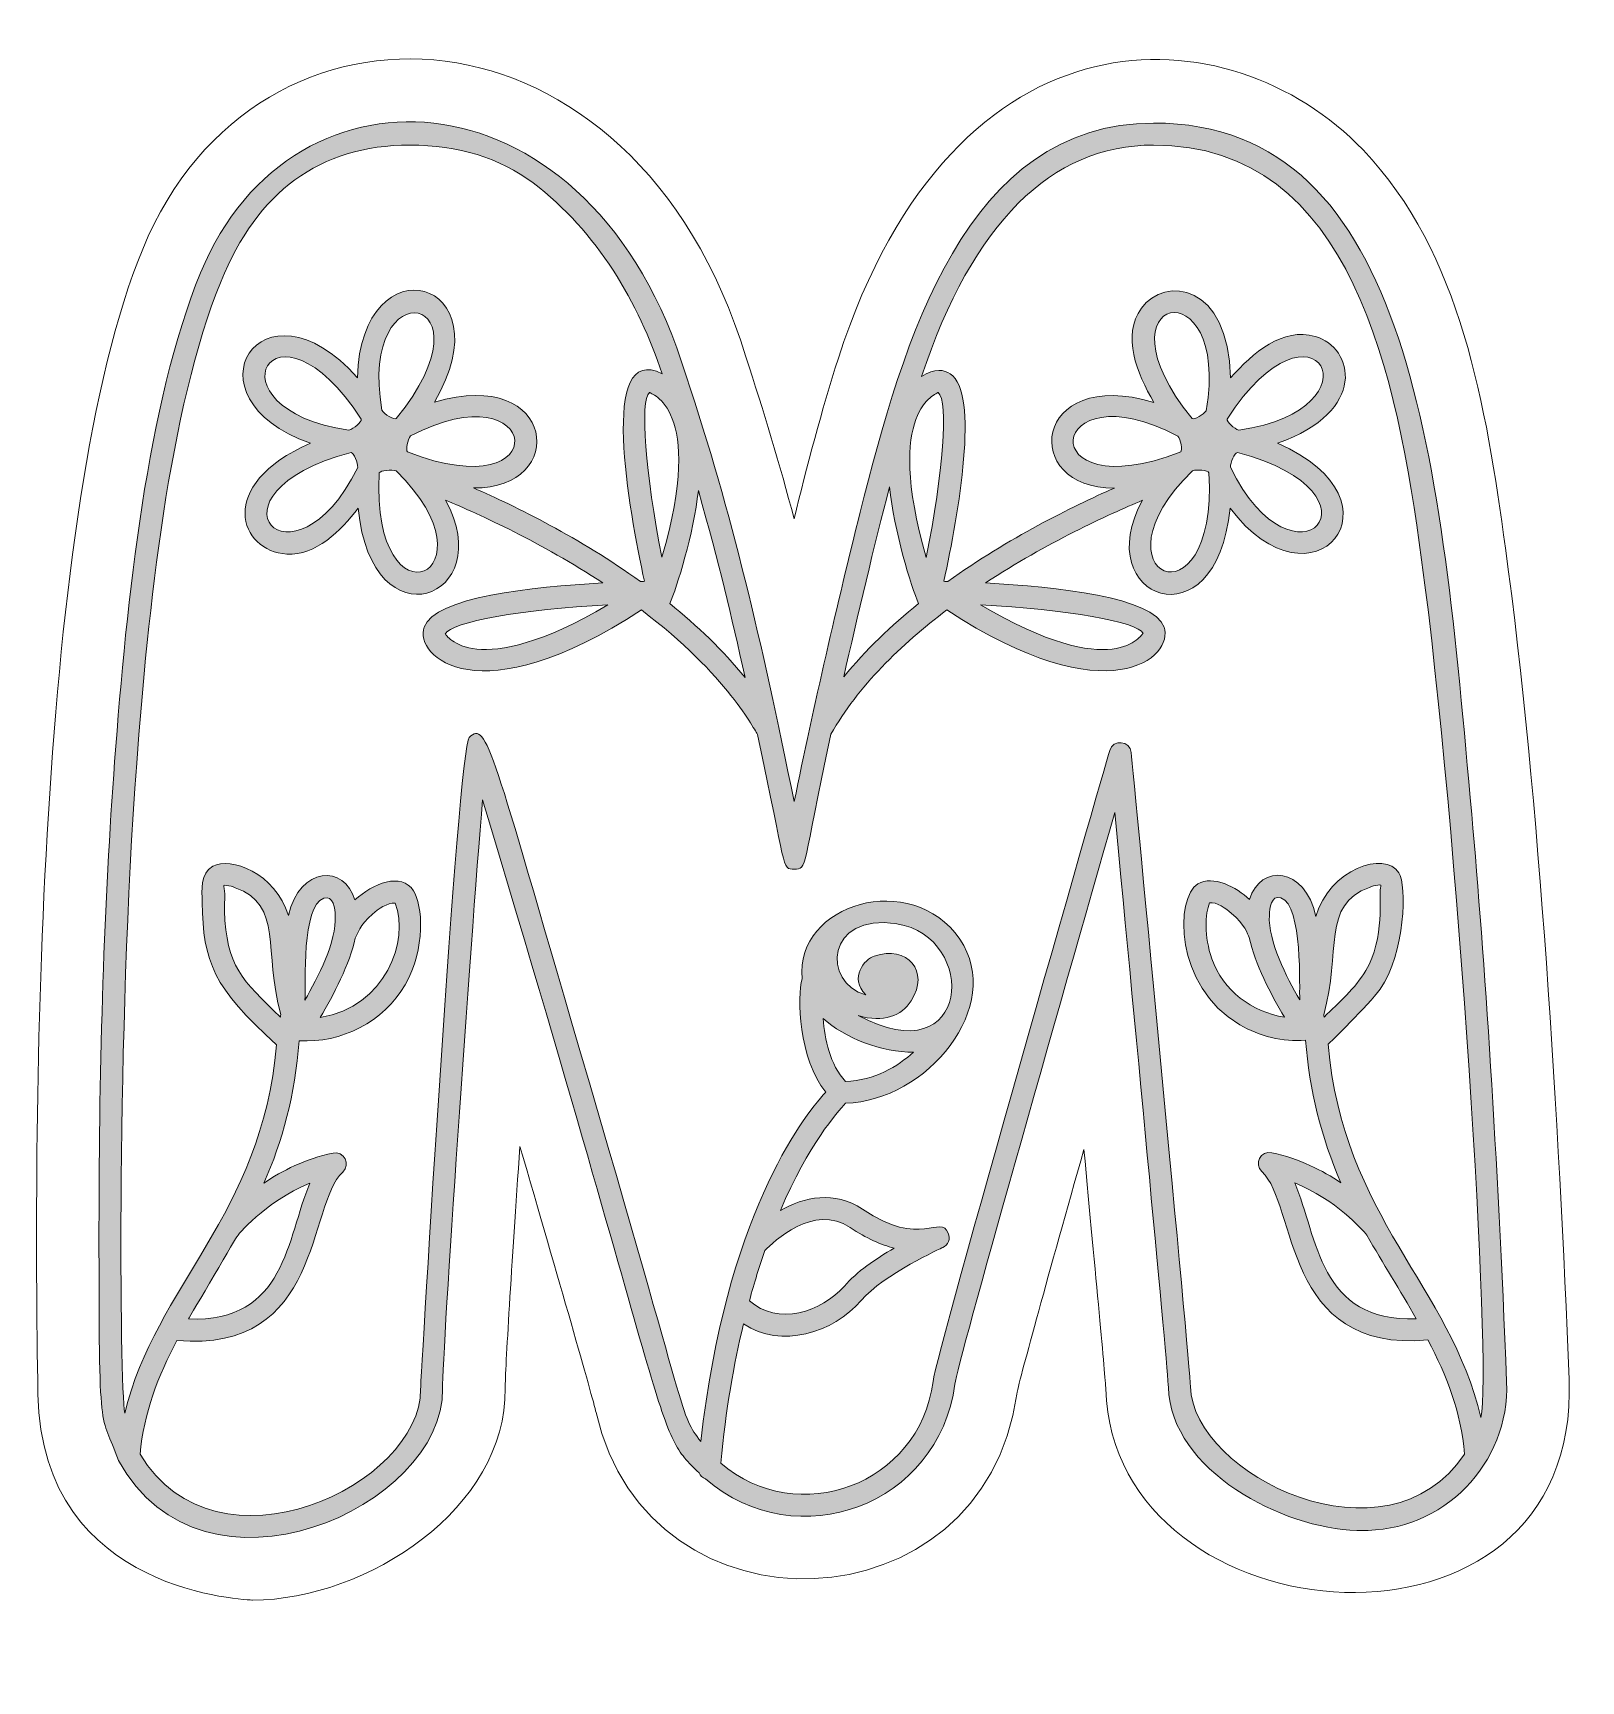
# Model space of a CAD drawing. Header units: inches. Extents: x -26 to -12.2, y -9.1 to -3.1.
# Drawn here: x -19.776 to -18.075, y -8.875 to -7.064 of the extents above; entities that cross this region are included whole.
import ezdxf

# ---------------------------------------------------------------- set-up
doc = ezdxf.new("R2010")
doc.units = ezdxf.units.IN
doc.header["$MEASUREMENT"] = 0
doc.layers.add('_U+0421_U+043B_U+043E_U+0439 1', color=7, linetype='Continuous')

msp = doc.modelspace()

# ---------------------------------------------------------------- hatches: boundary and pattern name
at = {"layer": '_U+0421_U+043B_U+043E_U+0439 1', "true_color": 0xffffff}
h = msp.add_hatch(color=7, dxfattribs=at)
h.dxf.hatch_style = 2
edge = h.paths.add_edge_path()
edge.add_spline(control_points=[(-18.195, -7.9219), (-18.2292, -7.54), (-18.259, -7.1626), (-18.5444, -7.1626), (-18.7514, -7.1626), (-18.8197, -7.4024), (-18.8668, -7.5903), (-18.8913, -7.6877), (-18.9183, -7.8048), (-18.9393, -7.9082), (-18.9762, -7.7279), (-19.0065, -7.5957), (-19.058, -7.4405), (-19.1602, -7.1013), (-19.4902, -7.0803), (-19.5915, -7.3272), (-19.6502, -7.4704), (-19.6726, -7.6859), (-19.6859, -7.8642), (-19.6973, -8.0167), (-19.7031, -8.1895), (-19.7031, -8.3778), (-19.7031, -8.6188), (-19.7018, -8.5757), (-19.6817, -8.6323), (-19.5887, -8.8024), (-19.324, -8.684), (-19.3256, -8.5535), (-19.326, -8.5139), (-19.2952, -8.0668), (-19.2817, -7.9061), (-19.0672, -8.6187), (-19.094, -8.5971), (-19.0439, -8.6459), (-19.0425, -8.649), (-19.04, -8.6513), (-19.0367, -8.6524), (-18.9362, -8.7395), (-18.7799, -8.6808), (-18.7628, -8.5484), (-18.7598, -8.5249), (-18.6476, -8.1313), (-18.5871, -7.9203), (-18.564, -8.162), (-18.5286, -8.5357), (-18.5282, -8.5517), (-18.5257, -8.6435), (-18.402, -8.7072), (-18.3212, -8.7091), (-18.3212, -8.7091), (-18.3174, -8.7091), (-18.3174, -8.7091), (-18.226, -8.711), (-18.1531, -8.6359), (-18.1566, -8.5456), (-18.1667, -8.2917), (-18.1806, -8.0838), (-18.195, -7.9219)], knot_values=[0, 0, 0, 0, 0.013889, 0.013889, 0.013889, 0.027778, 0.027778, 0.027778, 0.041667, 0.041667, 0.041667, 0.055556, 0.055556, 0.055556, 0.069444, 0.069444, 0.069444, 0.083333, 0.083333, 0.083333, 0.097222, 0.097222, 0.097222, 0.111111, 0.111111, 0.111111, 0.125, 0.125, 0.125, 0.138889, 0.138889, 0.138889, 0.152778, 0.152778, 0.152778, 0.166667, 0.166667, 0.166667, 0.180556, 0.180556, 0.180556, 0.194444, 0.194444, 0.194444, 0.208333, 0.208333, 0.208333, 0.222222, 0.222222, 0.222222, 0.236111, 0.236111, 0.236111, 0.25, 0.25, 0.25, 0.263889, 0.263889, 0.263889, 0.263889], degree=3, periodic=0)
edge.add_line((-18.195, -7.9219), (-18.195, -7.9219))
edge = h.paths.add_edge_path()
edge.add_spline(control_points=[(-18.7942, -7.6398), (-18.8416, -7.4759), (-18.7818, -7.4601), (-18.7811, -7.4585), (-18.7696, -7.4686), (-18.7757, -7.5471), (-18.7942, -7.6398)], knot_values=[0, 0, 0, 0, 0.013889, 0.013889, 0.013889, 0.027778, 0.027778, 0.027778, 0.027778], degree=3, periodic=0)
edge.add_line((-18.7942, -7.6398), (-18.7942, -7.6398))
edge = h.paths.add_edge_path()
edge.add_spline(control_points=[(-18.8346, -7.5623), (-18.8296, -7.6104), (-18.8109, -7.6723), (-18.8026, -7.6906), (-18.8326, -7.7147), (-18.8609, -7.7416), (-18.8849, -7.7712), (-18.8701, -7.7058), (-18.8511, -7.6256), (-18.8346, -7.5623)], knot_values=[0, 0, 0, 0, 0.013889, 0.013889, 0.013889, 0.027778, 0.027778, 0.027778, 0.041667, 0.041667, 0.041667, 0.041667], degree=3, periodic=0)
edge.add_line((-18.8346, -7.5623), (-18.8346, -7.5623))
edge = h.paths.add_edge_path()
edge.add_spline(control_points=[(-18.9933, -7.7719), (-19.0174, -7.742), (-19.0459, -7.7149), (-19.0761, -7.6906), (-19.0679, -7.6725), (-19.0501, -7.614), (-19.0446, -7.5665), (-19.0209, -7.6493), (-19.0088, -7.7023), (-18.9933, -7.7719)], knot_values=[0, 0, 0, 0, 0.013889, 0.013889, 0.013889, 0.027778, 0.027778, 0.027778, 0.041667, 0.041667, 0.041667, 0.041667], degree=3, periodic=0)
edge.add_line((-18.9933, -7.7719), (-18.9933, -7.7719))
edge = h.paths.add_edge_path()
edge.add_spline(control_points=[(-19.0846, -7.6397), (-19.1028, -7.5477), (-19.1091, -7.4677), (-19.0983, -7.4586), (-19.0979, -7.4602), (-19.0365, -7.4736), (-19.0846, -7.6397)], knot_values=[0, 0, 0, 0, 0.013889, 0.013889, 0.013889, 0.027778, 0.027778, 0.027778, 0.027778], degree=3, periodic=0)
edge.add_line((-19.0846, -7.6397), (-19.0846, -7.6397))
edge = h.paths.add_edge_path()
edge.add_spline(control_points=[(-18.5039, -8.551), (-18.5045, -8.5284), (-18.5664, -7.8818), (-18.569, -7.8543), (-18.5703, -7.8411), (-18.589, -7.8393), (-18.5927, -7.8521), (-18.6005, -7.879), (-18.7826, -8.512), (-18.7868, -8.5453), (-18.8016, -8.6595), (-18.9357, -8.7074), (-19.0201, -8.6351), (-19.0144, -8.5768), (-19.0056, -8.5261), (-18.995, -8.4822), (-18.9536, -8.5096), (-18.8966, -8.4921), (-18.8658, -8.4564), (-18.8412, -8.4277), (-18.7767, -8.3985), (-18.7761, -8.3982), (-18.7701, -8.3955), (-18.7674, -8.3885), (-18.77, -8.3824), (-18.779, -8.3611), (-18.7995, -8.3998), (-18.8643, -8.3561), (-18.8953, -8.3352), (-18.9285, -8.3427), (-18.9545, -8.3575), (-18.9235, -8.2851), (-18.8922, -8.2495), (-18.8828, -8.2397), (-18.794, -8.2372), (-18.7073, -8.1329), (-18.7574, -8.0594), (-18.81, -7.9822), (-18.939, -8.0204), (-18.9306, -8.1028), (-18.9362, -8.1224), (-18.9343, -8.1909), (-18.9047, -8.2275), (-18.9319, -8.2572), (-19.0142, -8.3654), (-19.042, -8.6115), (-19.0659, -8.5791), (-19.0515, -8.601), (-19.1747, -8.1816), (-19.2707, -7.8544), (-19.2768, -7.8178), (-19.2963, -7.8377), (-19.3086, -7.8501), (-19.3499, -8.5473), (-19.3498, -8.5538), (-19.3486, -8.6589), (-19.574, -8.7661), (-19.6579, -8.6251), (-19.6541, -8.5805), (-19.638, -8.5393), (-19.6176, -8.5002), (-19.4574, -8.5147), (-19.4743, -8.3511), (-19.4353, -8.3152), (-19.4262, -8.3068), (-19.4341, -8.2918), (-19.446, -8.2944), (-19.4765, -8.3009), (-19.502, -8.3138), (-19.5219, -8.3273), (-19.5015, -8.2813), (-19.4879, -8.231), (-19.4832, -8.1709), (-19.4368, -8.174), (-19.3901, -8.1501), (-19.3668, -8.1095), (-19.344, -8.0697), (-19.3475, -8.0218), (-19.3575, -8.0061), (-19.3708, -7.9855), (-19.4026, -7.998), (-19.4219, -8.0163), (-19.4334, -7.9771), (-19.4822, -7.9788), (-19.495, -8.0335), (-19.5094, -7.9866), (-19.5588, -7.9683), (-19.5781, -7.9793), (-19.5922, -7.9873), (-19.5899, -8.0052), (-19.5897, -8.0189), (-19.5889, -8.0845), (-19.5774, -8.1126), (-19.508, -8.1753), (-19.5244, -8.3637), (-19.6409, -8.4396), (-19.6748, -8.5802), (-19.6806, -8.5491), (-19.6836, -8.1594), (-19.6617, -7.866), (-19.6494, -7.7009), (-19.6264, -7.4762), (-19.569, -7.3364), (-19.529, -7.2388), (-19.4616, -7.1868), (-19.3614, -7.1868), (-19.3083, -7.1868), (-19.2628, -7.2008), (-19.2262, -7.2284), (-19.1554, -7.2818), (-19.1097, -7.3611), (-19.0844, -7.4381), (-19.1548, -7.4023), (-19.1207, -7.5887), (-19.1039, -7.6661), (-19.1053, -7.6662), (-19.1068, -7.6662), (-19.1083, -7.6663), (-19.175, -7.6185), (-19.245, -7.5839), (-19.2915, -7.5635), (-19.1872, -7.5655), (-19.1995, -7.4289), (-19.3346, -7.4694), (-19.2544, -7.3324), (-19.4157, -7.2908), (-19.4191, -7.4424), (-19.5243, -7.3241), (-19.6136, -7.4646), (-19.4709, -7.5144), (-19.5762, -7.5605), (-19.5483, -7.6336), (-19.4967, -7.6362), (-19.4647, -7.6379), (-19.4376, -7.6111), (-19.4183, -7.5857), (-19.4038, -7.7386), (-19.2633, -7.6845), (-19.3223, -7.577), (-19.2844, -7.5928), (-19.217, -7.6237), (-19.1496, -7.6679), (-19.2271, -7.672), (-19.3346, -7.6837), (-19.3459, -7.7164), (-19.357, -7.7487), (-19.2864, -7.815), (-19.1072, -7.6976), (-19.0125, -7.769), (-18.9823, -7.8309), (-18.9796, -7.8344), (-18.9476, -7.9832), (-18.9535, -7.9825), (-18.9392, -7.9825), (-18.9244, -7.9825), (-18.931, -7.9822), (-18.8989, -7.8341), (-18.8691, -7.7815), (-18.8222, -7.7358), (-18.7715, -7.6976), (-18.5929, -7.8146), (-18.5217, -7.7491), (-18.5329, -7.7164), (-18.5441, -7.6837), (-18.6516, -7.672), (-18.7291, -7.6679), (-18.6618, -7.6237), (-18.5945, -7.5929), (-18.5566, -7.5771), (-18.6163, -7.6847), (-18.4749, -7.7388), (-18.4605, -7.5856), (-18.3698, -7.7062), (-18.2616, -7.5783), (-18.4082, -7.5144), (-18.3084, -7.4794), (-18.3244, -7.4091), (-18.367, -7.397), (-18.4026, -7.3868), (-18.4353, -7.4151), (-18.4598, -7.4426), (-18.4622, -7.3384), (-18.532, -7.3306), (-18.5578, -7.366), (-18.5798, -7.3962), (-18.5629, -7.4373), (-18.5441, -7.4695), (-18.6783, -7.4291), (-18.6916, -7.5648), (-18.5876, -7.5637), (-18.6341, -7.5841), (-18.7039, -7.6186), (-18.7705, -7.6663), (-18.7719, -7.6662), (-18.7734, -7.6662), (-18.7749, -7.6661), (-18.7586, -7.5911), (-18.7355, -7.4593), (-18.7679, -7.4381), (-18.7742, -7.4339), (-18.7848, -7.4314), (-18.7995, -7.4412), (-18.7431, -7.2725), (-18.6574, -7.1868), (-18.5444, -7.1868), (-18.3247, -7.1868), (-18.2774, -7.4424), (-18.25, -7.6424), (-18.2104, -7.9321), (-18.1722, -8.5347), (-18.185, -8.5849), (-18.2181, -8.4414), (-18.3364, -8.3642), (-18.3528, -8.1749), (-18.3512, -8.1734), (-18.3084, -8.132), (-18.2957, -8.1142), (-18.2678, -8.0751), (-18.2663, -7.9998), (-18.2749, -7.9863), (-18.2903, -7.962), (-18.3513, -7.9821), (-18.3662, -8.0344), (-18.3781, -7.9794), (-18.4272, -7.9762), (-18.4391, -8.0158), (-18.4536, -8.0022), (-18.4789, -7.9886), (-18.496, -7.9987), (-18.5204, -8.0131), (-18.5225, -8.1108), (-18.4499, -8.1534), (-18.4282, -8.1662), (-18.4027, -8.1722), (-18.3775, -8.1705), (-18.3734, -8.2248), (-18.3601, -8.2773), (-18.3388, -8.327), (-18.3587, -8.3135), (-18.3842, -8.3005), (-18.4147, -8.294), (-18.4268, -8.2914), (-18.4345, -8.3064), (-18.4255, -8.3148), (-18.3865, -8.3506), (-18.4033, -8.5144), (-18.2431, -8.4998), (-18.2225, -8.539), (-18.2067, -8.5784), (-18.2029, -8.6251), (-18.288, -8.7532), (-18.5013, -8.6483), (-18.5039, -8.551)], knot_values=[0, 0, 0, 0, 0.013889, 0.013889, 0.013889, 0.027778, 0.027778, 0.027778, 0.041667, 0.041667, 0.041667, 0.055556, 0.055556, 0.055556, 0.069444, 0.069444, 0.069444, 0.083333, 0.083333, 0.083333, 0.097222, 0.097222, 0.097222, 0.111111, 0.111111, 0.111111, 0.125, 0.125, 0.125, 0.138889, 0.138889, 0.138889, 0.152778, 0.152778, 0.152778, 0.166667, 0.166667, 0.166667, 0.180556, 0.180556, 0.180556, 0.194444, 0.194444, 0.194444, 0.208333, 0.208333, 0.208333, 0.222222, 0.222222, 0.222222, 0.236111, 0.236111, 0.236111, 0.25, 0.25, 0.25, 0.263889, 0.263889, 0.263889, 0.277778, 0.277778, 0.277778, 0.291667, 0.291667, 0.291667, 0.305556, 0.305556, 0.305556, 0.319444, 0.319444, 0.319444, 0.333333, 0.333333, 0.333333, 0.347222, 0.347222, 0.347222, 0.361111, 0.361111, 0.361111, 0.375, 0.375, 0.375, 0.388889, 0.388889, 0.388889, 0.402778, 0.402778, 0.402778, 0.416667, 0.416667, 0.416667, 0.430556, 0.430556, 0.430556, 0.444444, 0.444444, 0.444444, 0.458333, 0.458333, 0.458333, 0.472222, 0.472222, 0.472222, 0.486111, 0.486111, 0.486111, 0.5, 0.5, 0.5, 0.513889, 0.513889, 0.513889, 0.527778, 0.527778, 0.527778, 0.541667, 0.541667, 0.541667, 0.555556, 0.555556, 0.555556, 0.569444, 0.569444, 0.569444, 0.583333, 0.583333, 0.583333, 0.597222, 0.597222, 0.597222, 0.611111, 0.611111, 0.611111, 0.625, 0.625, 0.625, 0.638889, 0.638889, 0.638889, 0.652778, 0.652778, 0.652778, 0.666667, 0.666667, 0.666667, 0.680556, 0.680556, 0.680556, 0.694444, 0.694444, 0.694444, 0.708333, 0.708333, 0.708333, 0.722222, 0.722222, 0.722222, 0.736111, 0.736111, 0.736111, 0.75, 0.75, 0.75, 0.763889, 0.763889, 0.763889, 0.777778, 0.777778, 0.777778, 0.791667, 0.791667, 0.791667, 0.805556, 0.805556, 0.805556, 0.819444, 0.819444, 0.819444, 0.833333, 0.833333, 0.833333, 0.847222, 0.847222, 0.847222, 0.861111, 0.861111, 0.861111, 0.875, 0.875, 0.875, 0.888889, 0.888889, 0.888889, 0.902778, 0.902778, 0.902778, 0.916667, 0.916667, 0.916667, 0.930556, 0.930556, 0.930556, 0.944444, 0.944444, 0.944444, 0.958333, 0.958333, 0.958333, 0.972222, 0.972222, 0.972222, 0.986111, 0.986111, 0.986111, 1, 1, 1, 1.013889, 1.013889, 1.013889, 1.027778, 1.027778, 1.027778, 1.041667, 1.041667, 1.041667, 1.055556, 1.055556, 1.055556, 1.069444, 1.069444, 1.069444, 1.083333, 1.083333, 1.083333, 1.097222, 1.097222, 1.097222, 1.111111, 1.111111, 1.111111, 1.125, 1.125, 1.125, 1.138889, 1.138889, 1.138889, 1.152778, 1.152778, 1.152778, 1.166667, 1.166667, 1.166667, 1.166667], degree=3, periodic=0)
edge.add_line((-18.5039, -8.551), (-18.5039, -8.551))
edge = h.paths.add_edge_path()
edge.add_spline(control_points=[(-18.8779, -8.3762), (-18.8599, -8.3883), (-18.8436, -8.3952), (-18.8296, -8.3988), (-18.8493, -8.4103), (-18.871, -8.4252), (-18.8842, -8.4405), (-18.9089, -8.4692), (-18.9579, -8.4845), (-18.9885, -8.4566), (-18.9831, -8.4367), (-18.9774, -8.4184), (-18.9716, -8.4016), (-18.9623, -8.392), (-18.9178, -8.3493), (-18.8779, -8.3762)], knot_values=[0, 0, 0, 0, 0.013889, 0.013889, 0.013889, 0.027778, 0.027778, 0.027778, 0.041667, 0.041667, 0.041667, 0.055556, 0.055556, 0.055556, 0.069444, 0.069444, 0.069444, 0.069444], degree=3, periodic=0)
edge.add_line((-18.8779, -8.3762), (-18.8779, -8.3762))
edge = h.paths.add_edge_path()
edge.add_spline(control_points=[(-18.8692, -8.1433), (-18.8408, -8.1517), (-18.8215, -8.1435), (-18.8109, -8.1271), (-18.7898, -8.0943), (-18.8153, -8.066), (-18.8513, -8.0779), (-18.8619, -8.0815), (-18.8793, -8.1011), (-18.8607, -8.1206), (-18.909, -8.1075), (-18.9045, -8.0298), (-18.8267, -8.0424), (-18.7365, -8.057), (-18.7445, -8.2098), (-18.8692, -8.1433)], knot_values=[0, 0, 0, 0, 0.013889, 0.013889, 0.013889, 0.027778, 0.027778, 0.027778, 0.041667, 0.041667, 0.041667, 0.055556, 0.055556, 0.055556, 0.069444, 0.069444, 0.069444, 0.069444], degree=3, periodic=0)
edge.add_line((-18.8692, -8.1433), (-18.8692, -8.1433))
edge = h.paths.add_edge_path()
edge.add_spline(control_points=[(-18.8081, -8.1834), (-18.8256, -8.1991), (-18.8507, -8.2146), (-18.883, -8.2156), (-18.9, -8.1973), (-18.9059, -8.1693), (-18.9076, -8.1464), (-18.8845, -8.1677), (-18.8423, -8.1843), (-18.8081, -8.1834)], knot_values=[0, 0, 0, 0, 0.013889, 0.013889, 0.013889, 0.027778, 0.027778, 0.027778, 0.041667, 0.041667, 0.041667, 0.041667], degree=3, periodic=0)
edge.add_line((-18.8081, -8.1834), (-18.8081, -8.1834))
edge = h.paths.add_edge_path()
edge.add_spline(control_points=[(-19.5518, -8.3864), (-19.5515, -8.386), (-19.5219, -8.3482), (-19.4714, -8.3275), (-19.497, -8.3876), (-19.4977, -8.4809), (-19.6048, -8.4767), (-19.6036, -8.4746), (-19.5484, -8.3806), (-19.5518, -8.3864)], knot_values=[0, 0, 0, 0, 0.013889, 0.013889, 0.013889, 0.027778, 0.027778, 0.027778, 0.041667, 0.041667, 0.041667, 0.041667], degree=3, periodic=0)
edge.add_line((-19.5518, -8.3864), (-19.5518, -8.3864))
edge = h.paths.add_edge_path()
edge.add_spline(control_points=[(-19.5655, -8.0036), (-19.5663, -7.9999), (-19.567, -8), (-19.5627, -8.0003), (-19.5596, -8.0005), (-19.5564, -8.0017), (-19.5535, -8.0028), (-19.5, -8.0222), (-19.5231, -8.0718), (-19.5033, -8.1423), (-19.5034, -8.1432), (-19.5036, -8.1442), (-19.5038, -8.1451), (-19.546, -8.1041), (-19.5632, -8.0891), (-19.5653, -8.0281), (-19.5655, -8.0204), (-19.564, -8.0111), (-19.5655, -8.0036)], knot_values=[0, 0, 0, 0, 0.013889, 0.013889, 0.013889, 0.027778, 0.027778, 0.027778, 0.041667, 0.041667, 0.041667, 0.055556, 0.055556, 0.055556, 0.069444, 0.069444, 0.069444, 0.083333, 0.083333, 0.083333, 0.083333], degree=3, periodic=0)
edge.add_line((-19.5655, -8.0036), (-19.5655, -8.0036))
edge = h.paths.add_edge_path()
edge.add_spline(control_points=[(-19.4561, -8.0144), (-19.4454, -8.0108), (-19.4439, -8.0262), (-19.4435, -8.0336), (-19.442, -8.062), (-19.4626, -8.1017), (-19.4769, -8.1263), (-19.4758, -8.1094), (-19.4807, -8.0226), (-19.4561, -8.0144)], knot_values=[0, 0, 0, 0, 0.013889, 0.013889, 0.013889, 0.027778, 0.027778, 0.027778, 0.041667, 0.041667, 0.041667, 0.041667], degree=3, periodic=0)
edge.add_line((-19.4561, -8.0144), (-19.4561, -8.0144))
edge = h.paths.add_edge_path()
edge.add_spline(control_points=[(-19.4025, -8.0318), (-19.3965, -8.0265), (-19.3863, -8.019), (-19.3777, -8.0198), (-19.3619, -8.0602), (-19.3879, -8.134), (-19.4601, -8.1455), (-19.4457, -8.1212), (-19.4274, -8.086), (-19.4215, -8.0581), (-19.4186, -8.0531), (-19.4175, -8.0448), (-19.4025, -8.0318)], knot_values=[0, 0, 0, 0, 0.013889, 0.013889, 0.013889, 0.027778, 0.027778, 0.027778, 0.041667, 0.041667, 0.041667, 0.055556, 0.055556, 0.055556, 0.055556], degree=3, periodic=0)
edge.add_line((-19.4025, -8.0318), (-19.4025, -8.0318))
edge = h.paths.add_edge_path()
edge.add_spline(control_points=[(-19.4262, -7.5246), (-19.4232, -7.5249), (-19.4185, -7.536), (-19.4189, -7.5412), (-19.4901, -7.6862), (-19.5987, -7.5702), (-19.4262, -7.5246)], knot_values=[0, 0, 0, 0, 0.013889, 0.013889, 0.013889, 0.027778, 0.027778, 0.027778, 0.027778], degree=3, periodic=0)
edge.add_line((-19.4262, -7.5246), (-19.4262, -7.5246))
edge = h.paths.add_edge_path()
edge.add_spline(control_points=[(-19.4149, -7.488), (-19.4144, -7.4909), (-19.4234, -7.4987), (-19.4285, -7.5), (-19.5888, -7.4769), (-19.5113, -7.3385), (-19.4149, -7.488)], knot_values=[0, 0, 0, 0, 0.013889, 0.013889, 0.013889, 0.027778, 0.027778, 0.027778, 0.027778], degree=3, periodic=0)
edge.add_line((-19.4149, -7.488), (-19.4149, -7.488))
edge = h.paths.add_edge_path()
edge.add_spline(control_points=[(-19.3765, -7.4874), (-19.3792, -7.4888), (-19.3895, -7.4826), (-19.3923, -7.4781), (-19.4196, -7.32), (-19.2639, -7.349), (-19.3765, -7.4874)], knot_values=[0, 0, 0, 0, 0.013889, 0.013889, 0.013889, 0.027778, 0.027778, 0.027778, 0.027778], degree=3, periodic=0)
edge.add_line((-19.3765, -7.4874), (-19.3765, -7.4874))
edge = h.paths.add_edge_path()
edge.add_spline(control_points=[(-19.3641, -7.524), (-19.3664, -7.5219), (-19.364, -7.5103), (-19.3607, -7.5064), (-19.217, -7.4304), (-19.1983, -7.5886), (-19.3641, -7.524)], knot_values=[0, 0, 0, 0, 0.013889, 0.013889, 0.013889, 0.027778, 0.027778, 0.027778, 0.027778], degree=3, periodic=0)
edge.add_line((-19.3641, -7.524), (-19.3641, -7.524))
edge = h.paths.add_edge_path()
edge.add_spline(control_points=[(-19.3952, -7.547), (-19.3939, -7.5442), (-19.3816, -7.543), (-19.3766, -7.5449), (-19.2605, -7.6578), (-19.4048, -7.7239), (-19.3952, -7.547)], knot_values=[0, 0, 0, 0, 0.013889, 0.013889, 0.013889, 0.027778, 0.027778, 0.027778, 0.027778], degree=3, periodic=0)
edge.add_line((-19.3952, -7.547), (-19.3952, -7.547))
edge = h.paths.add_edge_path()
edge.add_spline(control_points=[(-19.1439, -7.692), (-19.291, -7.7785), (-19.3212, -7.7244), (-19.3229, -7.7241), (-19.3159, -7.7105), (-19.2383, -7.697), (-19.1439, -7.692)], knot_values=[0, 0, 0, 0, 0.013889, 0.013889, 0.013889, 0.027778, 0.027778, 0.027778, 0.027778], degree=3, periodic=0)
edge.add_line((-19.1439, -7.692), (-19.1439, -7.692))
edge = h.paths.add_edge_path()
edge.add_spline(control_points=[(-18.7348, -7.692), (-18.64, -7.697), (-18.5621, -7.7105), (-18.5559, -7.7234), (-18.5575, -7.7234), (-18.586, -7.7795), (-18.7348, -7.692)], knot_values=[0, 0, 0, 0, 0.013889, 0.013889, 0.013889, 0.027778, 0.027778, 0.027778, 0.027778], degree=3, periodic=0)
edge.add_line((-18.7348, -7.692), (-18.7348, -7.692))
edge = h.paths.add_edge_path()
edge.add_spline(control_points=[(-18.4868, -7.4788), (-18.4894, -7.483), (-18.4996, -7.4888), (-18.5022, -7.4873), (-18.6145, -7.3497), (-18.4586, -7.3184), (-18.4868, -7.4788)], knot_values=[0, 0, 0, 0, 0.013889, 0.013889, 0.013889, 0.027778, 0.027778, 0.027778, 0.027778], degree=3, periodic=0)
edge.add_line((-18.4868, -7.4788), (-18.4868, -7.4788))
edge = h.paths.add_edge_path()
edge.add_spline(control_points=[(-18.4509, -7.5), (-18.4557, -7.4988), (-18.4644, -7.4909), (-18.4638, -7.4879), (-18.3673, -7.3379), (-18.2902, -7.4777), (-18.4509, -7.5)], knot_values=[0, 0, 0, 0, 0.013889, 0.013889, 0.013889, 0.027778, 0.027778, 0.027778, 0.027778], degree=3, periodic=0)
edge.add_line((-18.4509, -7.5), (-18.4509, -7.5))
edge = h.paths.add_edge_path()
edge.add_spline(control_points=[(-18.46, -7.5407), (-18.4604, -7.5357), (-18.4554, -7.525), (-18.4524, -7.5246), (-18.2794, -7.5702), (-18.3892, -7.6867), (-18.46, -7.5407)], knot_values=[0, 0, 0, 0, 0.013889, 0.013889, 0.013889, 0.027778, 0.027778, 0.027778, 0.027778], degree=3, periodic=0)
edge.add_line((-18.46, -7.5407), (-18.46, -7.5407))
edge = h.paths.add_edge_path()
edge.add_spline(control_points=[(-18.5017, -7.5447), (-18.4969, -7.5428), (-18.4849, -7.5441), (-18.4836, -7.547), (-18.4738, -7.723), (-18.619, -7.6584), (-18.5017, -7.5447)], knot_values=[0, 0, 0, 0, 0.013889, 0.013889, 0.013889, 0.027778, 0.027778, 0.027778, 0.027778], degree=3, periodic=0)
edge.add_line((-18.5017, -7.5447), (-18.5017, -7.5447))
edge = h.paths.add_edge_path()
edge.add_spline(control_points=[(-18.5147, -7.524), (-18.6807, -7.5886), (-18.6625, -7.4298), (-18.5179, -7.5065), (-18.5146, -7.5104), (-18.5124, -7.5219), (-18.5147, -7.524)], knot_values=[0, 0, 0, 0, 0.013889, 0.013889, 0.013889, 0.027778, 0.027778, 0.027778, 0.027778], degree=3, periodic=0)
edge.add_line((-18.5147, -7.524), (-18.5147, -7.524))
edge = h.paths.add_edge_path()
edge.add_spline(control_points=[(-18.3101, -8.3846), (-18.2926, -8.4155), (-18.2735, -8.4455), (-18.2559, -8.4764), (-18.363, -8.4806), (-18.3639, -8.3867), (-18.3894, -8.3272), (-18.3441, -8.3457), (-18.3156, -8.378), (-18.3101, -8.3846)], knot_values=[0, 0, 0, 0, 0.013889, 0.013889, 0.013889, 0.027778, 0.027778, 0.027778, 0.041667, 0.041667, 0.041667, 0.041667], degree=3, periodic=0)
edge.add_line((-18.3101, -8.3846), (-18.3101, -8.3846))
edge = h.paths.add_edge_path()
edge.add_spline(control_points=[(-18.4831, -8.0195), (-18.4753, -8.0179), (-18.4644, -8.0262), (-18.4591, -8.0307), (-18.4434, -8.0438), (-18.4419, -8.0532), (-18.4393, -8.0577), (-18.4332, -8.0863), (-18.4157, -8.12), (-18.4007, -8.1451), (-18.4363, -8.1394), (-18.468, -8.1162), (-18.4805, -8.0808), (-18.489, -8.0566), (-18.4877, -8.031), (-18.4831, -8.0195)], knot_values=[0, 0, 0, 0, 0.013889, 0.013889, 0.013889, 0.027778, 0.027778, 0.027778, 0.041667, 0.041667, 0.041667, 0.055556, 0.055556, 0.055556, 0.069444, 0.069444, 0.069444, 0.069444], degree=3, periodic=0)
edge.add_line((-18.4831, -8.0195), (-18.4831, -8.0195))
edge = h.paths.add_edge_path()
edge.add_spline(control_points=[(-18.3839, -8.126), (-18.3982, -8.1013), (-18.4188, -8.0616), (-18.4173, -8.0332), (-18.4169, -8.0257), (-18.4154, -8.0105), (-18.4047, -8.014), (-18.3802, -8.0222), (-18.3846, -8.1142), (-18.3839, -8.126)], knot_values=[0, 0, 0, 0, 0.013889, 0.013889, 0.013889, 0.027778, 0.027778, 0.027778, 0.041667, 0.041667, 0.041667, 0.041667], degree=3, periodic=0)
edge.add_line((-18.3839, -8.126), (-18.3839, -8.126))
edge = h.paths.add_edge_path()
edge.add_spline(control_points=[(-18.3113, -8.0938), (-18.3231, -8.1136), (-18.3407, -8.1289), (-18.3571, -8.1449), (-18.3573, -8.1441), (-18.3575, -8.1433), (-18.3576, -8.1425), (-18.3379, -8.073), (-18.3606, -8.0218), (-18.3072, -8.0024), (-18.3044, -8.0013), (-18.3011, -8.0002), (-18.2981, -7.9999), (-18.2938, -7.9997), (-18.2945, -7.9995), (-18.2952, -8.0032), (-18.2967, -8.0106), (-18.2904, -8.0589), (-18.3113, -8.0938)], knot_values=[0, 0, 0, 0, 0.013889, 0.013889, 0.013889, 0.027778, 0.027778, 0.027778, 0.041667, 0.041667, 0.041667, 0.055556, 0.055556, 0.055556, 0.069444, 0.069444, 0.069444, 0.083333, 0.083333, 0.083333, 0.083333], degree=3, periodic=0)
edge.add_line((-18.3113, -8.0938), (-18.3113, -8.0938))

# ---------------------------------------------------------------- linework, layer by layer
at = {"layer": '_U+0421_U+043B_U+043E_U+0439 1', "color": 1, "lineweight": 9, "true_color": 0xff0000}
msp.add_open_spline([(-19.7702, -8.5592), (-19.7756, -8.2501), (-19.7725, -7.5875), (-19.6551, -7.3011), (-19.5298, -6.9958), (-19.115, -7.0164), (-18.9925, -7.4195), (-18.9729, -7.4786), (-18.9552, -7.5381), (-18.9394, -7.5974), (-18.9256, -7.5413), (-18.9091, -7.4776), (-18.8908, -7.4209), (-18.7629, -7.0249), (-18.4607, -7.0396), (-18.3144, -7.1921), (-18.2062, -7.3049), (-18.1792, -7.4743), (-18.1579, -7.6298), (-18.1204, -7.9036), (-18.0989, -8.2666), (-18.088, -8.5429), (-18.0749, -8.8745), (-18.5894, -8.8324), (-18.5969, -8.5535), (-18.5976, -8.5408), (-18.6079, -8.4304), (-18.621, -8.2903), (-18.6595, -8.4266), (-18.6904, -8.5379), (-18.6949, -8.5592), (-18.7304, -8.8184), (-19.0989, -8.834), (-19.157, -8.5795), (-19.1609, -8.5621), (-19.1986, -8.4314), (-19.2407, -8.287), (-19.2496, -8.418), (-19.2569, -8.5331), (-19.2568, -8.5528), (-19.2553, -8.6846), (-19.408, -8.785), (-19.5343, -8.7857), (-19.5359, -8.785), (-19.7663, -8.7812), (-19.7702, -8.5592)], degree=3, knots=[0, 0, 0, 0, 1, 1, 1, 2, 2, 2, 3, 3, 3, 4, 4, 4, 5, 5, 5, 6, 6, 6, 7, 7, 7, 8, 8, 8, 9, 9, 9, 10, 10, 10, 11, 11, 11, 12, 12, 12, 13, 13, 13, 14, 14, 14, 15, 15, 15, 15], dxfattribs=at)
at = {"layer": '_U+0421_U+043B_U+043E_U+0439 1', "lineweight": 0}
for points, knots in [([(-18.195, -7.9219), (-18.2292, -7.54), (-18.259, -7.1626), (-18.5444, -7.1626), (-18.7514, -7.1626), (-18.8197, -7.4024), (-18.8668, -7.5903), (-18.8913, -7.6877), (-18.9183, -7.8048), (-18.9393, -7.9082), (-18.9762, -7.7279), (-19.0065, -7.5957), (-19.058, -7.4405), (-19.1602, -7.1013), (-19.4902, -7.0803), (-19.5915, -7.3272), (-19.6502, -7.4704), (-19.6726, -7.6859), (-19.6859, -7.8642), (-19.6973, -8.0167), (-19.7031, -8.1895), (-19.7031, -8.3778), (-19.7031, -8.6188), (-19.7018, -8.5757), (-19.6817, -8.6323), (-19.5887, -8.8024), (-19.324, -8.684), (-19.3256, -8.5535), (-19.326, -8.5139), (-19.2952, -8.0668), (-19.2817, -7.9061), (-19.0672, -8.6187), (-19.094, -8.5971), (-19.0439, -8.6459), (-19.0425, -8.649), (-19.04, -8.6513), (-19.0367, -8.6524), (-18.9362, -8.7395), (-18.7799, -8.6808), (-18.7628, -8.5484), (-18.7598, -8.5249), (-18.6476, -8.1313), (-18.5871, -7.9203), (-18.564, -8.162), (-18.5286, -8.5357), (-18.5282, -8.5517), (-18.5257, -8.6435), (-18.402, -8.7072), (-18.3212, -8.7091), (-18.3212, -8.7091), (-18.3174, -8.7091), (-18.3174, -8.7091), (-18.226, -8.711), (-18.1531, -8.6359), (-18.1566, -8.5456), (-18.1667, -8.2917), (-18.1806, -8.0838), (-18.195, -7.9219)], [0, 0, 0, 0, 1, 1, 1, 2, 2, 2, 3, 3, 3, 4, 4, 4, 5, 5, 5, 6, 6, 6, 7, 7, 7, 8, 8, 8, 9, 9, 9, 10, 10, 10, 11, 11, 11, 12, 12, 12, 13, 13, 13, 14, 14, 14, 15, 15, 15, 16, 16, 16, 17, 17, 17, 18, 18, 18, 19, 19, 19, 19]), ([(-18.5039, -8.551), (-18.5045, -8.5284), (-18.5664, -7.8818), (-18.569, -7.8543), (-18.5703, -7.8411), (-18.589, -7.8393), (-18.5927, -7.8521), (-18.6005, -7.879), (-18.7826, -8.512), (-18.7868, -8.5453), (-18.8016, -8.6595), (-18.9357, -8.7074), (-19.0201, -8.6351), (-19.0144, -8.5768), (-19.0056, -8.5261), (-18.995, -8.4822), (-18.9536, -8.5096), (-18.8966, -8.4921), (-18.8658, -8.4564), (-18.8412, -8.4277), (-18.7767, -8.3985), (-18.7761, -8.3982), (-18.7701, -8.3955), (-18.7674, -8.3885), (-18.77, -8.3824), (-18.779, -8.3611), (-18.7995, -8.3998), (-18.8643, -8.3561), (-18.8953, -8.3352), (-18.9285, -8.3427), (-18.9545, -8.3575), (-18.9235, -8.2851), (-18.8922, -8.2495), (-18.8828, -8.2397), (-18.794, -8.2372), (-18.7073, -8.1329), (-18.7574, -8.0594), (-18.81, -7.9822), (-18.939, -8.0204), (-18.9306, -8.1028), (-18.9362, -8.1224), (-18.9343, -8.1909), (-18.9047, -8.2275), (-18.9319, -8.2572), (-19.0142, -8.3654), (-19.042, -8.6115), (-19.0659, -8.5791), (-19.0515, -8.601), (-19.1747, -8.1816), (-19.2707, -7.8544), (-19.2768, -7.8178), (-19.2963, -7.8377), (-19.3086, -7.8501), (-19.3499, -8.5473), (-19.3498, -8.5538), (-19.3486, -8.6589), (-19.574, -8.7661), (-19.6579, -8.6251), (-19.6541, -8.5805), (-19.638, -8.5393), (-19.6176, -8.5002), (-19.4574, -8.5147), (-19.4743, -8.3511), (-19.4353, -8.3152), (-19.4262, -8.3068), (-19.4341, -8.2918), (-19.446, -8.2944), (-19.4765, -8.3009), (-19.502, -8.3138), (-19.5219, -8.3273), (-19.5015, -8.2813), (-19.4879, -8.231), (-19.4832, -8.1709), (-19.4368, -8.174), (-19.3901, -8.1501), (-19.3668, -8.1095), (-19.344, -8.0697), (-19.3475, -8.0218), (-19.3575, -8.0061), (-19.3708, -7.9855), (-19.4026, -7.998), (-19.4219, -8.0163), (-19.4334, -7.9771), (-19.4822, -7.9788), (-19.495, -8.0335), (-19.5094, -7.9866), (-19.5588, -7.9683), (-19.5781, -7.9793), (-19.5922, -7.9873), (-19.5899, -8.0052), (-19.5897, -8.0189), (-19.5889, -8.0845), (-19.5774, -8.1126), (-19.508, -8.1753), (-19.5244, -8.3637), (-19.6409, -8.4396), (-19.6748, -8.5802), (-19.6806, -8.5491), (-19.6836, -8.1594), (-19.6617, -7.866), (-19.6494, -7.7009), (-19.6264, -7.4762), (-19.569, -7.3364), (-19.529, -7.2388), (-19.4616, -7.1868), (-19.3614, -7.1868), (-19.3083, -7.1868), (-19.2628, -7.2008), (-19.2262, -7.2284), (-19.1554, -7.2818), (-19.1097, -7.3611), (-19.0844, -7.4381), (-19.1548, -7.4023), (-19.1207, -7.5887), (-19.1039, -7.6661), (-19.1053, -7.6662), (-19.1068, -7.6662), (-19.1083, -7.6663), (-19.175, -7.6185), (-19.245, -7.5839), (-19.2915, -7.5635), (-19.1872, -7.5655), (-19.1995, -7.4289), (-19.3346, -7.4694), (-19.2544, -7.3324), (-19.4157, -7.2908), (-19.4191, -7.4424), (-19.5243, -7.3241), (-19.6136, -7.4646), (-19.4709, -7.5144), (-19.5762, -7.5605), (-19.5483, -7.6336), (-19.4967, -7.6362), (-19.4647, -7.6379), (-19.4376, -7.6111), (-19.4183, -7.5857), (-19.4038, -7.7386), (-19.2633, -7.6845), (-19.3223, -7.577), (-19.2844, -7.5928), (-19.217, -7.6237), (-19.1496, -7.6679), (-19.2271, -7.672), (-19.3346, -7.6837), (-19.3459, -7.7164), (-19.357, -7.7487), (-19.2864, -7.815), (-19.1072, -7.6976), (-19.0125, -7.769), (-18.9823, -7.8309), (-18.9796, -7.8344), (-18.9476, -7.9832), (-18.9535, -7.9825), (-18.9392, -7.9825), (-18.9244, -7.9825), (-18.931, -7.9822), (-18.8989, -7.8341), (-18.8691, -7.7815), (-18.8222, -7.7358), (-18.7715, -7.6976), (-18.5929, -7.8146), (-18.5217, -7.7491), (-18.5329, -7.7164), (-18.5441, -7.6837), (-18.6516, -7.672), (-18.7291, -7.6679), (-18.6618, -7.6237), (-18.5945, -7.5929), (-18.5566, -7.5771), (-18.6163, -7.6847), (-18.4749, -7.7388), (-18.4605, -7.5856), (-18.3698, -7.7062), (-18.2616, -7.5783), (-18.4082, -7.5144), (-18.3084, -7.4794), (-18.3244, -7.4091), (-18.367, -7.397), (-18.4026, -7.3868), (-18.4353, -7.4151), (-18.4598, -7.4426), (-18.4622, -7.3384), (-18.532, -7.3306), (-18.5578, -7.366), (-18.5798, -7.3962), (-18.5629, -7.4373), (-18.5441, -7.4695), (-18.6783, -7.4291), (-18.6916, -7.5648), (-18.5876, -7.5637), (-18.6341, -7.5841), (-18.7039, -7.6186), (-18.7705, -7.6663), (-18.7719, -7.6662), (-18.7734, -7.6662), (-18.7749, -7.6661), (-18.7586, -7.5911), (-18.7355, -7.4593), (-18.7679, -7.4381), (-18.7742, -7.4339), (-18.7848, -7.4314), (-18.7995, -7.4412), (-18.7431, -7.2725), (-18.6574, -7.1868), (-18.5444, -7.1868), (-18.3247, -7.1868), (-18.2774, -7.4424), (-18.25, -7.6424), (-18.2104, -7.9321), (-18.1722, -8.5347), (-18.185, -8.5849), (-18.2181, -8.4414), (-18.3364, -8.3642), (-18.3528, -8.1749), (-18.3512, -8.1734), (-18.3084, -8.132), (-18.2957, -8.1142), (-18.2678, -8.0751), (-18.2663, -7.9998), (-18.2749, -7.9863), (-18.2903, -7.962), (-18.3513, -7.9821), (-18.3662, -8.0344), (-18.3781, -7.9794), (-18.4272, -7.9762), (-18.4391, -8.0158), (-18.4536, -8.0022), (-18.4789, -7.9886), (-18.496, -7.9987), (-18.5204, -8.0131), (-18.5225, -8.1108), (-18.4499, -8.1534), (-18.4282, -8.1662), (-18.4027, -8.1722), (-18.3775, -8.1705), (-18.3734, -8.2248), (-18.3601, -8.2773), (-18.3388, -8.327), (-18.3587, -8.3135), (-18.3842, -8.3005), (-18.4147, -8.294), (-18.4268, -8.2914), (-18.4345, -8.3064), (-18.4255, -8.3148), (-18.3865, -8.3506), (-18.4033, -8.5144), (-18.2431, -8.4998), (-18.2225, -8.539), (-18.2067, -8.5784), (-18.2029, -8.6251), (-18.288, -8.7532), (-18.5013, -8.6483), (-18.5039, -8.551)], [0, 0, 0, 0, 1, 1, 1, 2, 2, 2, 3, 3, 3, 4, 4, 4, 5, 5, 5, 6, 6, 6, 7, 7, 7, 8, 8, 8, 9, 9, 9, 10, 10, 10, 11, 11, 11, 12, 12, 12, 13, 13, 13, 14, 14, 14, 15, 15, 15, 16, 16, 16, 17, 17, 17, 18, 18, 18, 19, 19, 19, 20, 20, 20, 21, 21, 21, 22, 22, 22, 23, 23, 23, 24, 24, 24, 25, 25, 25, 26, 26, 26, 27, 27, 27, 28, 28, 28, 29, 29, 29, 30, 30, 30, 31, 31, 31, 32, 32, 32, 33, 33, 33, 34, 34, 34, 35, 35, 35, 36, 36, 36, 37, 37, 37, 38, 38, 38, 39, 39, 39, 40, 40, 40, 41, 41, 41, 42, 42, 42, 43, 43, 43, 44, 44, 44, 45, 45, 45, 46, 46, 46, 47, 47, 47, 48, 48, 48, 49, 49, 49, 50, 50, 50, 51, 51, 51, 52, 52, 52, 53, 53, 53, 54, 54, 54, 55, 55, 55, 56, 56, 56, 57, 57, 57, 58, 58, 58, 59, 59, 59, 60, 60, 60, 61, 61, 61, 62, 62, 62, 63, 63, 63, 64, 64, 64, 65, 65, 65, 66, 66, 66, 67, 67, 67, 68, 68, 68, 69, 69, 69, 70, 70, 70, 71, 71, 71, 72, 72, 72, 73, 73, 73, 74, 74, 74, 75, 75, 75, 76, 76, 76, 77, 77, 77, 78, 78, 78, 79, 79, 79, 80, 80, 80, 81, 81, 81, 82, 82, 82, 83, 83, 83, 84, 84, 84, 84]), ([(-19.3765, -7.4874), (-19.3792, -7.4888), (-19.3895, -7.4826), (-19.3923, -7.4781), (-19.4196, -7.32), (-19.2639, -7.349), (-19.3765, -7.4874)], [0, 0, 0, 0, 1, 1, 1, 2, 2, 2, 2]), ([(-18.4868, -7.4788), (-18.4894, -7.483), (-18.4996, -7.4888), (-18.5022, -7.4873), (-18.6145, -7.3497), (-18.4586, -7.3184), (-18.4868, -7.4788)], [0, 0, 0, 0, 1, 1, 1, 2, 2, 2, 2]), ([(-19.4149, -7.488), (-19.4144, -7.4909), (-19.4234, -7.4987), (-19.4285, -7.5), (-19.5888, -7.4769), (-19.5113, -7.3385), (-19.4149, -7.488)], [0, 0, 0, 0, 1, 1, 1, 2, 2, 2, 2]), ([(-18.4509, -7.5), (-18.4557, -7.4988), (-18.4644, -7.4909), (-18.4638, -7.4879), (-18.3673, -7.3379), (-18.2902, -7.4777), (-18.4509, -7.5)], [0, 0, 0, 0, 1, 1, 1, 2, 2, 2, 2]), ([(-19.3641, -7.524), (-19.3664, -7.5219), (-19.364, -7.5103), (-19.3607, -7.5064), (-19.217, -7.4304), (-19.1983, -7.5886), (-19.3641, -7.524)], [0, 0, 0, 0, 1, 1, 1, 2, 2, 2, 2]), ([(-18.5147, -7.524), (-18.6807, -7.5886), (-18.6625, -7.4298), (-18.5179, -7.5065), (-18.5146, -7.5104), (-18.5124, -7.5219), (-18.5147, -7.524)], [0, 0, 0, 0, 1, 1, 1, 2, 2, 2, 2]), ([(-19.0846, -7.6397), (-19.1028, -7.5477), (-19.1091, -7.4677), (-19.0983, -7.4586), (-19.0979, -7.4602), (-19.0365, -7.4736), (-19.0846, -7.6397)], [0, 0, 0, 0, 1, 1, 1, 2, 2, 2, 2]), ([(-18.7942, -7.6398), (-18.8416, -7.4759), (-18.7818, -7.4601), (-18.7811, -7.4585), (-18.7696, -7.4686), (-18.7757, -7.5471), (-18.7942, -7.6398)], [0, 0, 0, 0, 1, 1, 1, 2, 2, 2, 2]), ([(-19.4262, -7.5246), (-19.4232, -7.5249), (-19.4185, -7.536), (-19.4189, -7.5412), (-19.4901, -7.6862), (-19.5987, -7.5702), (-19.4262, -7.5246)], [0, 0, 0, 0, 1, 1, 1, 2, 2, 2, 2]), ([(-18.46, -7.5407), (-18.4604, -7.5357), (-18.4554, -7.525), (-18.4524, -7.5246), (-18.2794, -7.5702), (-18.3892, -7.6867), (-18.46, -7.5407)], [0, 0, 0, 0, 1, 1, 1, 2, 2, 2, 2]), ([(-19.3952, -7.547), (-19.3939, -7.5442), (-19.3816, -7.543), (-19.3766, -7.5449), (-19.2605, -7.6578), (-19.4048, -7.7239), (-19.3952, -7.547)], [0, 0, 0, 0, 1, 1, 1, 2, 2, 2, 2]), ([(-18.5017, -7.5447), (-18.4969, -7.5428), (-18.4849, -7.5441), (-18.4836, -7.547), (-18.4738, -7.723), (-18.619, -7.6584), (-18.5017, -7.5447)], [0, 0, 0, 0, 1, 1, 1, 2, 2, 2, 2]), ([(-18.9933, -7.7719), (-19.0174, -7.742), (-19.0459, -7.7149), (-19.0761, -7.6906), (-19.0679, -7.6725), (-19.0501, -7.614), (-19.0446, -7.5665), (-19.0209, -7.6493), (-19.0088, -7.7023), (-18.9933, -7.7719)], [0, 0, 0, 0, 1, 1, 1, 2, 2, 2, 3, 3, 3, 3]), ([(-18.8346, -7.5623), (-18.8296, -7.6104), (-18.8109, -7.6723), (-18.8026, -7.6906), (-18.8326, -7.7147), (-18.8609, -7.7416), (-18.8849, -7.7712), (-18.8701, -7.7058), (-18.8511, -7.6256), (-18.8346, -7.5623)], [0, 0, 0, 0, 1, 1, 1, 2, 2, 2, 3, 3, 3, 3]), ([(-19.1439, -7.692), (-19.291, -7.7785), (-19.3212, -7.7244), (-19.3229, -7.7241), (-19.3159, -7.7105), (-19.2383, -7.697), (-19.1439, -7.692)], [0, 0, 0, 0, 1, 1, 1, 2, 2, 2, 2]), ([(-18.7348, -7.692), (-18.64, -7.697), (-18.5621, -7.7105), (-18.5559, -7.7234), (-18.5575, -7.7234), (-18.586, -7.7795), (-18.7348, -7.692)], [0, 0, 0, 0, 1, 1, 1, 2, 2, 2, 2]), ([(-19.5655, -8.0036), (-19.5663, -7.9999), (-19.567, -8), (-19.5627, -8.0003), (-19.5596, -8.0005), (-19.5564, -8.0017), (-19.5535, -8.0028), (-19.5, -8.0222), (-19.5231, -8.0718), (-19.5033, -8.1423), (-19.5034, -8.1432), (-19.5036, -8.1442), (-19.5038, -8.1451), (-19.546, -8.1041), (-19.5632, -8.0891), (-19.5653, -8.0281), (-19.5655, -8.0204), (-19.564, -8.0111), (-19.5655, -8.0036)], [0, 0, 0, 0, 1, 1, 1, 2, 2, 2, 3, 3, 3, 4, 4, 4, 5, 5, 5, 6, 6, 6, 6]), ([(-18.3113, -8.0938), (-18.3231, -8.1136), (-18.3407, -8.1289), (-18.3571, -8.1449), (-18.3573, -8.1441), (-18.3575, -8.1433), (-18.3576, -8.1425), (-18.3379, -8.073), (-18.3606, -8.0218), (-18.3072, -8.0024), (-18.3044, -8.0013), (-18.3011, -8.0002), (-18.2981, -7.9999), (-18.2938, -7.9997), (-18.2945, -7.9995), (-18.2952, -8.0032), (-18.2967, -8.0106), (-18.2904, -8.0589), (-18.3113, -8.0938)], [0, 0, 0, 0, 1, 1, 1, 2, 2, 2, 3, 3, 3, 4, 4, 4, 5, 5, 5, 6, 6, 6, 6]), ([(-19.4561, -8.0144), (-19.4454, -8.0108), (-19.4439, -8.0262), (-19.4435, -8.0336), (-19.442, -8.062), (-19.4626, -8.1017), (-19.4769, -8.1263), (-19.4758, -8.1094), (-19.4807, -8.0226), (-19.4561, -8.0144)], [0, 0, 0, 0, 1, 1, 1, 2, 2, 2, 3, 3, 3, 3]), ([(-19.4025, -8.0318), (-19.3965, -8.0265), (-19.3863, -8.019), (-19.3777, -8.0198), (-19.3619, -8.0602), (-19.3879, -8.134), (-19.4601, -8.1455), (-19.4457, -8.1212), (-19.4274, -8.086), (-19.4215, -8.0581), (-19.4186, -8.0531), (-19.4175, -8.0448), (-19.4025, -8.0318)], [0, 0, 0, 0, 1, 1, 1, 2, 2, 2, 3, 3, 3, 4, 4, 4, 4]), ([(-18.4831, -8.0195), (-18.4753, -8.0179), (-18.4644, -8.0262), (-18.4591, -8.0307), (-18.4434, -8.0438), (-18.4419, -8.0532), (-18.4393, -8.0577), (-18.4332, -8.0863), (-18.4157, -8.12), (-18.4007, -8.1451), (-18.4363, -8.1394), (-18.468, -8.1162), (-18.4805, -8.0808), (-18.489, -8.0566), (-18.4877, -8.031), (-18.4831, -8.0195)], [0, 0, 0, 0, 1, 1, 1, 2, 2, 2, 3, 3, 3, 4, 4, 4, 5, 5, 5, 5]), ([(-18.3839, -8.126), (-18.3982, -8.1013), (-18.4188, -8.0616), (-18.4173, -8.0332), (-18.4169, -8.0257), (-18.4154, -8.0105), (-18.4047, -8.014), (-18.3802, -8.0222), (-18.3846, -8.1142), (-18.3839, -8.126)], [0, 0, 0, 0, 1, 1, 1, 2, 2, 2, 3, 3, 3, 3]), ([(-18.8692, -8.1433), (-18.8408, -8.1517), (-18.8215, -8.1435), (-18.8109, -8.1271), (-18.7898, -8.0943), (-18.8153, -8.066), (-18.8513, -8.0779), (-18.8619, -8.0815), (-18.8793, -8.1011), (-18.8607, -8.1206), (-18.909, -8.1075), (-18.9045, -8.0298), (-18.8267, -8.0424), (-18.7365, -8.057), (-18.7445, -8.2098), (-18.8692, -8.1433)], [0, 0, 0, 0, 1, 1, 1, 2, 2, 2, 3, 3, 3, 4, 4, 4, 5, 5, 5, 5]), ([(-18.8081, -8.1834), (-18.8256, -8.1991), (-18.8507, -8.2146), (-18.883, -8.2156), (-18.9, -8.1973), (-18.9059, -8.1693), (-18.9076, -8.1464), (-18.8845, -8.1677), (-18.8423, -8.1843), (-18.8081, -8.1834)], [0, 0, 0, 0, 1, 1, 1, 2, 2, 2, 3, 3, 3, 3]), ([(-19.5518, -8.3864), (-19.5515, -8.386), (-19.5219, -8.3482), (-19.4714, -8.3275), (-19.497, -8.3876), (-19.4977, -8.4809), (-19.6048, -8.4767), (-19.6036, -8.4746), (-19.5484, -8.3806), (-19.5518, -8.3864)], [0, 0, 0, 0, 1, 1, 1, 2, 2, 2, 3, 3, 3, 3]), ([(-18.3101, -8.3846), (-18.2926, -8.4155), (-18.2735, -8.4455), (-18.2559, -8.4764), (-18.363, -8.4806), (-18.3639, -8.3867), (-18.3894, -8.3272), (-18.3441, -8.3457), (-18.3156, -8.378), (-18.3101, -8.3846)], [0, 0, 0, 0, 1, 1, 1, 2, 2, 2, 3, 3, 3, 3]), ([(-18.8779, -8.3762), (-18.8599, -8.3883), (-18.8436, -8.3952), (-18.8296, -8.3988), (-18.8493, -8.4103), (-18.871, -8.4252), (-18.8842, -8.4405), (-18.9089, -8.4692), (-18.9579, -8.4845), (-18.9885, -8.4566), (-18.9831, -8.4367), (-18.9774, -8.4184), (-18.9716, -8.4016), (-18.9623, -8.392), (-18.9178, -8.3493), (-18.8779, -8.3762)], [0, 0, 0, 0, 1, 1, 1, 2, 2, 2, 3, 3, 3, 4, 4, 4, 5, 5, 5, 5])]:
    msp.add_open_spline(points, degree=3, knots=knots, dxfattribs=at)

doc.saveas('drawing.dxf')
